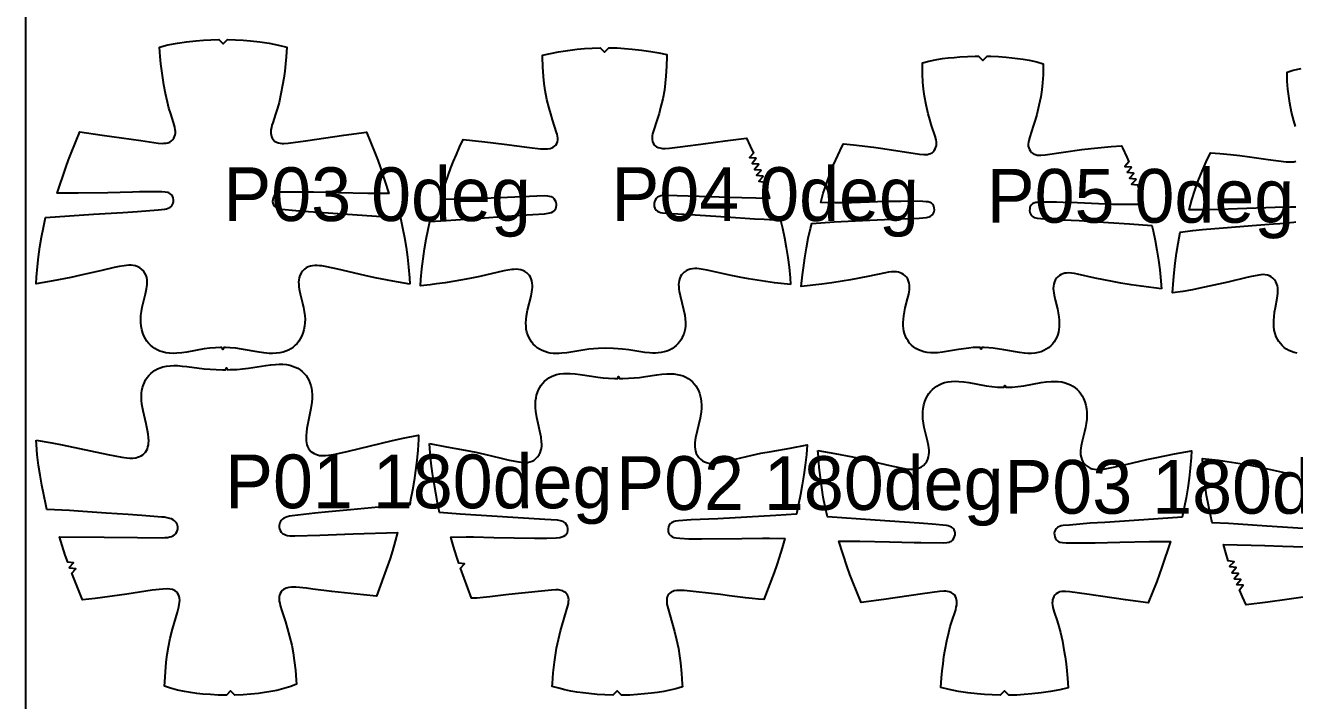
# Model space of a CAD drawing. Header units: millimetres. Extents: x 0 to 2016, y 0 to 4064.
# Drawn here: x 0 to 591, y 1434 to 1748 of the extents above; entities that cross this region are included whole.
import ezdxf

# ---------------------------------------------------------------- set-up
doc = ezdxf.new("R2010")
doc.units = ezdxf.units.MM
for name, color, linetype in [('ANNOTATION', 3, 'Continuous'), ('LEATHER', 1, 'Continuous'), ('PIECES', 5, 'Continuous')]:
    doc.layers.add(name, color=color, linetype=linetype)

msp = doc.modelspace()

# ---------------------------------------------------------------- linework, layer by layer
at = {"layer": 'LEATHER'}
msp.add_lwpolyline([(0, 0), (2000, 0), (2000, 4000), (0, 4000)], close=True, dxfattribs=at)
at = {"layer": 'PIECES'}
for points in [[(178.9, 1627.61), (170.98, 1629.02), (162.79, 1630.61), (158.06, 1631.62), (145.44, 1634.59), (140.28, 1635.7), (137.95, 1636.1), (136.88, 1636.24), (135.81, 1636.32), (134.75, 1636.33), (133.68, 1636.23), (132.64, 1636.01), (131.65, 1635.66), (130.71, 1635.17), (129.85, 1634.55), (128.99, 1633.7), (128.3, 1632.72), (127.77, 1631.63), (127.45, 1630.62), (127.26, 1629.58), (127.19, 1628.52), (127.21, 1627.44), (127.31, 1626.37), (127.47, 1625.3), (127.93, 1623.1), (129.05, 1618.75), (129.49, 1616.82), (129.83, 1614.88), (130.06, 1612.92), (130.15, 1611.3), (130.12, 1609.68), (129.97, 1608.06), (129.65, 1606.41), (129.18, 1604.8), (128.54, 1603.24), (127.95, 1602.13), (127.27, 1601.08), (126.5, 1600.1), (125.64, 1599.2), (124.69, 1598.37), (123.61, 1597.61), (122.46, 1596.97), (121.25, 1596.44), (120, 1596.02), (118.38, 1595.65), (116.73, 1595.45), (115.06, 1595.38), (113.39, 1595.43), (111.06, 1595.65), (108.74, 1595.99), (100.66, 1597.44), (98.02, 1597.81), (95.36, 1598.05), (93.09, 1598.11), (92.31, 1598.09), (91.91, 1597.29), (91.51, 1598.09), (90.74, 1598.11), (88.46, 1598.06), (85.8, 1597.83), (83.16, 1597.47), (75.08, 1596.04), (72.76, 1595.7), (70.42, 1595.48), (68.75, 1595.44), (67.09, 1595.51), (65.44, 1595.72), (63.82, 1596.09), (62.56, 1596.51), (61.36, 1597.05), (60.21, 1597.69), (59.13, 1598.46), (58.19, 1599.28), (57.33, 1600.19), (56.56, 1601.17), (55.88, 1602.23), (55.29, 1603.34), (54.66, 1604.89), (54.19, 1606.51), (53.88, 1608.16), (53.73, 1609.77), (53.71, 1611.39), (53.8, 1613.02), (54.03, 1614.98), (54.38, 1616.92), (54.82, 1618.85), (55.96, 1623.19), (56.42, 1625.39), (56.58, 1626.46), (56.69, 1627.53), (56.71, 1628.6), (56.64, 1629.66), (56.45, 1630.71), (56.14, 1631.72), (55.61, 1632.81), (54.92, 1633.8), (54.07, 1634.65), (53.21, 1635.27), (52.27, 1635.76), (51.28, 1636.11), (50.24, 1636.34), (49.17, 1636.44), (48.1, 1636.43), (47.04, 1636.35), (45.97, 1636.22), (43.64, 1635.82), (41.32, 1635.35), (35.63, 1634.07), (25.85, 1631.79), (21.11, 1630.79), (12.92, 1629.22), (5, 1627.83), (5.17, 1630.85), (5.6, 1635.8), (6.13, 1640.42), (6.78, 1645.02), (7.54, 1649.55), (8.42, 1654.07), (9.44, 1658.65), (31.67, 1660.22), (45.32, 1661.04), (52.26, 1661.49), (61.78, 1662.27), (64.84, 1662.57), (65.67, 1662.72), (66.47, 1662.95), (67.23, 1663.3), (67.75, 1663.67), (68.2, 1664.12), (68.55, 1664.66), (68.81, 1665.37), (68.91, 1666.13), (68.88, 1666.9), (68.71, 1667.74), (68.4, 1668.54), (67.94, 1669.24), (67.31, 1669.81), (66.81, 1670.09), (66.27, 1670.27), (65.13, 1670.47), (63.45, 1670.57), (53.04, 1670.54), (49.88, 1670.51), (38.36, 1670.2), (24.64, 1669.94), (19.65, 1669.93), (14.81, 1669.99), (18.8, 1681.93), (20.03, 1685.48), (21.24, 1688.61), (25.28, 1698.51), (35.78, 1697.04), (53.76, 1694.42), (61.73, 1693.31), (63.76, 1693.17), (64.61, 1693.18), (65.46, 1693.26), (66.29, 1693.43), (67.22, 1693.78), (68.06, 1694.32), (68.65, 1694.9), (69.13, 1695.59), (69.48, 1696.35), (69.69, 1697.12), (69.8, 1697.91), (69.82, 1698.71), (69.76, 1699.52), (69.58, 1700.63), (69.31, 1701.73), (68.98, 1702.81), (67.65, 1706.83), (66.81, 1709.55), (66.07, 1712.3), (65.15, 1716.3), (64.4, 1720.35), (63.9, 1723.61), (63.46, 1726.88), (63.08, 1730.19), (62.77, 1733.52), (62.46, 1738), (66.34, 1738.94), (70.73, 1739.79), (75.04, 1740.43), (79.38, 1740.9), (82.86, 1741.18), (86.34, 1741.38), (90.09, 1741.49), (92.09, 1739.49), (94.09, 1741.49), (97.84, 1741.37), (101.32, 1741.16), (104.8, 1740.87), (109.14, 1740.39), (113.45, 1739.74), (117.84, 1738.87), (121.72, 1737.92), (121.4, 1733.44), (121.07, 1730.12), (120.69, 1726.81), (120.25, 1723.54), (119.73, 1720.28), (118.97, 1716.24), (118.05, 1712.23), (117.29, 1709.49), (116.45, 1706.77), (115.11, 1702.75), (114.78, 1701.67), (114.5, 1700.58), (114.32, 1699.46), (114.26, 1698.66), (114.27, 1697.85), (114.38, 1697.06), (114.59, 1696.29), (114.94, 1695.53), (115.41, 1694.84), (116.01, 1694.25), (116.84, 1693.72), (117.77, 1693.37), (118.6, 1693.19), (119.45, 1693.11), (120.31, 1693.1), (122.33, 1693.23), (130.31, 1694.32), (148.29, 1696.9), (158.8, 1698.34), (162.81, 1688.43), (164.01, 1685.29), (165.24, 1681.75), (169.19, 1669.79), (164.35, 1669.75), (159.36, 1669.77), (145.64, 1670.06), (134.13, 1670.4), (130.97, 1670.44), (120.55, 1670.49), (118.88, 1670.4), (117.74, 1670.21), (117.19, 1670.02), (116.69, 1669.75), (116.07, 1669.18), (115.6, 1668.48), (115.29, 1667.68), (115.12, 1666.84), (115.09, 1666.07), (115.18, 1665.31), (115.44, 1664.6), (115.79, 1664.06), (116.24, 1663.61), (116.76, 1663.24), (117.51, 1662.89), (118.32, 1662.66), (119.15, 1662.51), (125.83, 1661.87), (131.72, 1661.39), (138.67, 1660.92), (152.31, 1660.07), (174.54, 1658.44), (175.54, 1653.86), (176.41, 1649.34), (177.16, 1644.8), (177.8, 1640.2), (178.31, 1635.58), (178.73, 1630.63), (178.9, 1627.61)], [(356.14, 1627.47), (351.7, 1627.94), (348.61, 1628.33), (344.65, 1628.89), (336.5, 1630.19), (332.32, 1630.95), (328.54, 1631.7), (317.35, 1634.18), (315.5, 1634.53), (313.64, 1634.78), (312.58, 1634.86), (311.52, 1634.87), (310.47, 1634.8), (309.43, 1634.61), (308.43, 1634.3), (307.48, 1633.84), (306.62, 1633.25), (305.96, 1632.64), (305.4, 1631.95), (304.93, 1631.19), (304.56, 1630.37), (304.27, 1629.41), (304.11, 1628.42), (304.04, 1627.41), (304.07, 1626.39), (304.17, 1625.37), (304.32, 1624.36), (304.73, 1622.37), (306.38, 1615.8), (306.89, 1613.14), (307.1, 1611.5), (307.21, 1609.85), (307.18, 1608.2), (307.03, 1606.92), (306.77, 1605.65), (306.41, 1604.41), (305.92, 1603.21), (305.34, 1602.08), (304.65, 1601.02), (303.86, 1600.04), (302.98, 1599.13), (302, 1598.32), (300.91, 1597.58), (299.75, 1596.96), (298.54, 1596.46), (297.28, 1596.07), (295.95, 1595.79), (294.6, 1595.63), (293.25, 1595.56), (291.89, 1595.57), (290.53, 1595.65), (288.26, 1595.88), (280.86, 1597.01), (277.95, 1597.37), (273.66, 1597.7), (270.13, 1597.86), (266.61, 1597.67), (262.32, 1597.31), (259.41, 1596.93), (252.01, 1595.74), (249.75, 1595.49), (248.39, 1595.4), (247.03, 1595.38), (245.67, 1595.44), (244.33, 1595.59), (243, 1595.86), (241.73, 1596.24), (240.52, 1596.73), (239.35, 1597.34), (238.25, 1598.07), (237.27, 1598.88), (236.38, 1599.77), (235.59, 1600.76), (234.89, 1601.81), (234.3, 1602.93), (233.8, 1604.13), (233.43, 1605.37), (233.16, 1606.63), (233.01, 1607.92), (232.96, 1609.57), (233.05, 1611.21), (233.25, 1612.85), (233.74, 1615.52), (235.35, 1622.1), (235.73, 1624.1), (235.88, 1625.11), (235.97, 1626.13), (235.99, 1627.15), (235.92, 1628.15), (235.74, 1629.14), (235.45, 1630.11), (235.07, 1630.92), (234.6, 1631.67), (234.03, 1632.36), (233.37, 1632.96), (232.5, 1633.55), (231.55, 1634), (230.55, 1634.31), (229.51, 1634.49), (228.46, 1634.55), (227.4, 1634.53), (226.34, 1634.44), (224.48, 1634.18), (222.63, 1633.82), (211.46, 1631.25), (207.68, 1630.47), (203.51, 1629.68), (195.37, 1628.31), (191.42, 1627.72), (188.33, 1627.31), (183.9, 1626.81), (184.09, 1629.85), (184.54, 1634.81), (185.08, 1639.42), (185.75, 1644.02), (186.53, 1648.55), (187.42, 1653.06), (188.26, 1656.77), (195.91, 1657.24), (200.39, 1657.55), (213.6, 1658.58), (230.53, 1659.7), (236.16, 1660.03), (241.59, 1660.43), (243.29, 1660.61), (244.1, 1660.77), (244.87, 1661.02), (245.59, 1661.4), (246.1, 1661.82), (246.52, 1662.32), (246.84, 1662.89), (247.06, 1663.55), (247.15, 1664.23), (247.13, 1664.93), (246.98, 1665.8), (246.66, 1666.62), (246.16, 1667.35), (245.49, 1667.92), (244.77, 1668.28), (243.99, 1668.5), (243.17, 1668.61), (241.53, 1668.67), (220.92, 1667.87), (212.6, 1667.47), (193.44, 1666.97), (194.42, 1670.78), (195.57, 1674.67), (196.77, 1678.24), (198.08, 1681.76), (199.32, 1684.86), (200.61, 1687.94), (202.13, 1691.37), (203.84, 1695.02), (213.85, 1693.93), (222.78, 1692.8), (234.71, 1691.2), (239.75, 1690.65), (241.78, 1690.56), (243.05, 1690.61), (244.31, 1690.83), (245.04, 1691.06), (245.72, 1691.39), (246.34, 1691.82), (246.87, 1692.36), (247.34, 1693.09), (247.65, 1693.89), (247.81, 1694.75), (247.83, 1695.64), (247.73, 1696.53), (247.53, 1697.41), (247.28, 1698.28), (245.34, 1704.13), (244.49, 1706.84), (243.72, 1709.57), (242.72, 1713.63), (241.93, 1717.72), (241.47, 1720.98), (241.12, 1724.26), (240.79, 1728.79), (240.63, 1733.32), (240.64, 1734.23), (244.4, 1735.04), (248.16, 1735.74), (252.47, 1736.41), (256.8, 1736.94), (260.27, 1737.26), (263.76, 1737.49), (267.54, 1737.64), (269.55, 1735.65), (271.54, 1737.66), (275.43, 1737.54), (278.91, 1737.33), (282.39, 1737.04), (286.72, 1736.54), (291.04, 1735.91), (294.8, 1735.24), (298.57, 1734.45), (298.58, 1733.54), (298.46, 1729.01), (298.16, 1724.48), (297.84, 1721.2), (297.4, 1717.94), (296.64, 1713.83), (295.68, 1709.77), (294.93, 1707.04), (294.1, 1704.32), (292.21, 1698.46), (291.96, 1697.58), (291.77, 1696.7), (291.68, 1695.81), (291.7, 1694.92), (291.87, 1694.06), (292.19, 1693.26), (292.66, 1692.54), (293.2, 1692), (293.82, 1691.58), (294.5, 1691.25), (295.23, 1691.02), (296.49, 1690.82), (297.77, 1690.78), (299.79, 1690.89), (304.83, 1691.47), (316.75, 1693.16), (325.67, 1694.36), (335.66, 1695.52), (337.4, 1691.89), (338.87, 1688.65), (337.07, 1686.51), (339.86, 1686.35), (340.06, 1685.89), (338.22, 1683.79), (341.01, 1683.58), (341.2, 1683.12), (339.32, 1681.05), (342.11, 1680.79), (342.28, 1680.32), (340.37, 1678.29), (343.15, 1677.98), (343.31, 1677.51), (341.35, 1675.51), (344.12, 1675.14), (345.28, 1671.36), (346.28, 1667.56), (327.12, 1667.91), (318.8, 1668.24), (298.18, 1668.89), (296.54, 1668.82), (295.73, 1668.7), (294.94, 1668.48), (294.22, 1668.11), (293.56, 1667.53), (293.07, 1666.8), (292.76, 1665.98), (292.61, 1665.1), (292.6, 1664.41), (292.69, 1663.72), (292.91, 1663.06), (293.24, 1662.5), (293.66, 1662), (294.17, 1661.59), (294.9, 1661.22), (295.68, 1660.97), (296.49, 1660.82), (298.18, 1660.64), (303.62, 1660.29), (309.25, 1660), (326.19, 1659.01), (339.4, 1658.09), (343.89, 1657.81), (351.54, 1657.4), (352.41, 1653.7), (353.34, 1649.2), (354.15, 1644.67), (354.85, 1640.08), (355.44, 1635.47), (355.92, 1630.52), (356.14, 1627.47)], [(528.86, 1625.49), (519.32, 1626.72), (514.61, 1627.39), (509.91, 1628.15), (505.93, 1628.87), (501.96, 1629.66), (497.99, 1630.49), (489.67, 1632.34), (488.28, 1632.6), (486.89, 1632.79), (485.49, 1632.85), (484.61, 1632.8), (483.73, 1632.68), (482.89, 1632.47), (482.08, 1632.15), (481.31, 1631.72), (480.55, 1631.11), (479.9, 1630.39), (479.36, 1629.57), (478.95, 1628.67), (478.66, 1627.69), (478.5, 1626.67), (478.45, 1625.64), (478.5, 1624.6), (478.63, 1623.56), (478.81, 1622.53), (479.31, 1620.3), (480.33, 1616.22), (480.71, 1614.34), (480.99, 1612.45), (481.14, 1610.9), (481.2, 1609.36), (481.15, 1607.81), (481.02, 1606.57), (480.8, 1605.35), (480.49, 1604.15), (480.07, 1602.98), (479.52, 1601.85), (478.86, 1600.78), (478.1, 1599.79), (477.24, 1598.88), (476.28, 1598.07), (475.17, 1597.32), (473.99, 1596.69), (472.76, 1596.2), (471.47, 1595.82), (469.88, 1595.53), (468.26, 1595.39), (466.64, 1595.38), (465.02, 1595.49), (462.77, 1595.78), (455.36, 1597.09), (450.45, 1597.84), (448.48, 1598.08), (446.28, 1598.2), (445.22, 1598.19), (444.82, 1597.39), (444.42, 1598.19), (443.36, 1598.21), (441.16, 1598.12), (439.19, 1597.91), (434.26, 1597.22), (426.84, 1596), (424.59, 1595.74), (422.97, 1595.66), (421.34, 1595.68), (419.73, 1595.84), (418.14, 1596.16), (416.86, 1596.55), (415.63, 1597.06), (414.46, 1597.7), (413.36, 1598.47), (412.41, 1599.29), (411.56, 1600.21), (410.81, 1601.21), (410.17, 1602.29), (409.64, 1603.43), (409.23, 1604.6), (408.93, 1605.8), (408.73, 1607.03), (408.62, 1608.27), (408.59, 1609.82), (408.67, 1611.36), (408.83, 1612.9), (409.14, 1614.8), (409.55, 1616.67), (410.61, 1620.74), (411.15, 1622.96), (411.34, 1623.99), (411.48, 1625.03), (411.54, 1626.07), (411.51, 1627.1), (411.36, 1628.11), (411.08, 1629.1), (410.68, 1630), (410.15, 1630.83), (409.51, 1631.56), (408.76, 1632.18), (408, 1632.62), (407.19, 1632.95), (406.35, 1633.17), (405.48, 1633.31), (404.59, 1633.36), (403.19, 1633.32), (401.8, 1633.15), (400.41, 1632.91), (392.07, 1631.16), (388.08, 1630.38), (384.1, 1629.65), (380.11, 1628.97), (375.41, 1628.27), (370.69, 1627.66), (361.14, 1626.56), (361.73, 1631.99), (362.15, 1635.31), (362.79, 1639.91), (363.55, 1644.49), (364.41, 1649.01), (365.4, 1653.51), (366, 1655.92), (376.51, 1656.59), (386.22, 1657.11), (399.87, 1657.77), (411.26, 1658.22), (416.03, 1658.37), (417.77, 1658.48), (419.49, 1658.7), (420.71, 1658.98), (421.28, 1659.22), (421.81, 1659.55), (422.29, 1660.03), (422.66, 1660.6), (422.92, 1661.23), (423.09, 1662.21), (423.02, 1663.21), (422.89, 1663.76), (422.68, 1664.29), (422.37, 1664.76), (421.79, 1665.28), (421.1, 1665.63), (420.22, 1665.89), (419.32, 1666.02), (417.72, 1666.12), (410.66, 1666.19), (407.51, 1666.17), (400.72, 1666.03), (388.7, 1665.65), (384.49, 1665.55), (380.29, 1665.51), (376.93, 1665.52), (370.2, 1665.68), (371.39, 1669.91), (372.82, 1674.38), (374.4, 1678.79), (376.17, 1683.22), (378.09, 1687.57), (380.17, 1691.86), (380.73, 1692.9), (385.48, 1692.44), (394.78, 1691.4), (399.17, 1690.83), (416.15, 1688.2), (418.13, 1688.01), (418.98, 1687.99), (419.83, 1688.05), (420.66, 1688.22), (421.35, 1688.47), (421.99, 1688.82), (422.56, 1689.27), (423.05, 1689.81), (423.52, 1690.54), (423.83, 1691.35), (424.02, 1692.2), (424.07, 1693.07), (424.01, 1693.94), (423.87, 1694.8), (423.42, 1696.52), (421.81, 1701.51), (420.98, 1704.23), (420.24, 1706.97), (419.28, 1711.03), (418.52, 1715.14), (418.08, 1718.4), (417.77, 1721.68), (417.57, 1725.42), (417.53, 1729.16), (417.58, 1730.58), (420.58, 1731.39), (424.2, 1732.16), (426.86, 1732.59), (429.54, 1732.92), (432.23, 1733.18), (434.93, 1733.39), (438.49, 1733.6), (442.05, 1733.74), (443.68, 1733.76), (445.66, 1731.74), (447.68, 1733.73), (449.31, 1733.69), (452.87, 1733.51), (456.43, 1733.25), (459.12, 1733.01), (461.8, 1732.72), (464.48, 1732.35), (467.14, 1731.89), (470.74, 1731.07), (473.73, 1730.22), (473.77, 1728.8), (473.68, 1725.06), (473.44, 1721.33), (473.08, 1718.05), (472.6, 1714.79), (471.78, 1710.7), (470.78, 1706.65), (470, 1703.92), (469.14, 1701.21), (467.47, 1696.24), (467, 1694.53), (466.84, 1693.67), (466.77, 1692.8), (466.81, 1691.93), (466.99, 1691.07), (467.29, 1690.27), (467.75, 1689.53), (468.23, 1688.98), (468.8, 1688.53), (469.43, 1688.17), (470.12, 1687.91), (470.95, 1687.73), (471.79, 1687.66), (472.65, 1687.66), (474.63, 1687.83), (491.64, 1690.24), (496.04, 1690.76), (505.35, 1691.68), (510.11, 1692.08), (510.65, 1691.03), (512.67, 1686.72), (513.59, 1684.57), (511.78, 1682.44), (514.57, 1682.27), (514.75, 1681.81), (512.87, 1679.74), (515.65, 1679.47), (515.83, 1679.01), (513.91, 1676.98), (516.68, 1676.66), (516.85, 1676.19), (514.89, 1674.19), (517.66, 1673.82), (519.15, 1668.97), (520.29, 1664.73), (513.56, 1664.65), (510.2, 1664.68), (506, 1664.78), (489.77, 1665.47), (482.99, 1665.69), (479.85, 1665.75), (472.78, 1665.77), (471.18, 1665.69), (470.28, 1665.57), (469.4, 1665.33), (468.7, 1664.98), (468.11, 1664.47), (467.79, 1664), (467.58, 1663.48), (467.44, 1662.92), (467.36, 1661.93), (467.52, 1660.95), (467.77, 1660.31), (468.13, 1659.74), (468.61, 1659.26), (469.13, 1658.92), (469.7, 1658.67), (470.92, 1658.37), (472.64, 1658.13), (474.37, 1658), (479.14, 1657.79), (490.52, 1657.19), (504.16, 1656.36), (513.87, 1655.72), (524.37, 1654.92), (524.94, 1652.49), (525.87, 1647.99), (526.68, 1643.46), (527.37, 1638.87), (527.96, 1634.26), (528.34, 1630.93), (528.86, 1625.49)], [(5, 1555.1), (12.25, 1553.8), (17.15, 1552.85), (38.43, 1548.39), (44.88, 1547.11), (47.17, 1546.78), (48.58, 1546.68), (49.98, 1546.7), (51.38, 1546.88), (52.25, 1547.1), (53.09, 1547.4), (53.89, 1547.78), (54.63, 1548.26), (55.3, 1548.83), (55.9, 1549.49), (56.4, 1550.24), (56.79, 1551.06), (57.07, 1551.91), (57.26, 1552.8), (57.38, 1553.71), (57.42, 1554.63), (57.35, 1556.26), (57.14, 1557.87), (56.85, 1559.48), (56.15, 1562.66), (54.76, 1568.76), (54.25, 1571.72), (54.06, 1573.45), (53.99, 1575.19), (54.07, 1576.92), (54.24, 1578.22), (54.52, 1579.49), (54.9, 1580.74), (55.4, 1581.95), (55.98, 1583.08), (56.67, 1584.14), (57.45, 1585.14), (58.33, 1586.05), (59.3, 1586.87), (60.39, 1587.61), (61.55, 1588.23), (62.77, 1588.74), (64.02, 1589.14), (65.68, 1589.49), (67.36, 1589.68), (69.05, 1589.75), (70.75, 1589.71), (72.97, 1589.55), (75.18, 1589.31), (83.27, 1588.31), (86.06, 1588.04), (88.86, 1587.86), (91.84, 1587.8), (93.2, 1587.83), (93.59, 1588.64), (94, 1587.84), (95.36, 1587.85), (98.34, 1587.98), (101.13, 1588.24), (103.92, 1588.58), (111.98, 1589.79), (114.18, 1590.09), (116.4, 1590.3), (118.09, 1590.38), (119.79, 1590.36), (121.47, 1590.21), (123.13, 1589.9), (124.4, 1589.54), (125.63, 1589.06), (126.8, 1588.47), (127.91, 1587.75), (128.9, 1586.96), (129.81, 1586.07), (130.62, 1585.1), (131.33, 1584.05), (131.94, 1582.94), (132.47, 1581.74), (132.88, 1580.5), (133.19, 1579.24), (133.4, 1577.94), (133.52, 1576.21), (133.49, 1574.48), (133.35, 1572.74), (132.92, 1569.77), (131.69, 1563.64), (131.07, 1560.43), (130.82, 1558.82), (130.65, 1557.21), (130.63, 1555.58), (130.69, 1554.66), (130.83, 1553.75), (131.05, 1552.87), (131.35, 1552.02), (131.76, 1551.22), (132.28, 1550.47), (132.89, 1549.83), (133.58, 1549.28), (134.34, 1548.82), (135.14, 1548.46), (135.99, 1548.18), (136.87, 1547.98), (138.26, 1547.84), (139.67, 1547.86), (141.07, 1548), (143.36, 1548.38), (149.77, 1549.83), (170.93, 1554.84), (175.8, 1555.91), (183.02, 1557.4), (182.95, 1555.34), (182.64, 1550.45), (182.17, 1545.57), (181.59, 1540.94), (180.9, 1536.34), (180.15, 1531.8), (179.32, 1527.27), (178.87, 1525.01), (168.33, 1524.22), (164.34, 1523.86), (151.32, 1522.58), (141.1, 1521.71), (134.67, 1521.07), (124.22, 1519.9), (122.98, 1519.68), (121.77, 1519.35), (121, 1519.06), (120.27, 1518.69), (119.6, 1518.21), (119.12, 1517.73), (118.72, 1517.19), (118.42, 1516.59), (118.23, 1515.94), (118.15, 1515.27), (118.17, 1514.59), (118.32, 1513.75), (118.62, 1512.96), (119.1, 1512.24), (119.73, 1511.64), (120.4, 1511.22), (121.14, 1510.92), (121.91, 1510.72), (123.09, 1510.54), (124.29, 1510.46), (125.49, 1510.46), (136.98, 1510.77), (152.55, 1511.39), (173.23, 1512.14), (172.13, 1508.01), (170.81, 1503.47), (169.71, 1499.97), (168.54, 1496.5), (163.41, 1482.49), (157.39, 1483.02), (142.62, 1484.66), (133.86, 1485.78), (130.84, 1486.11), (125.81, 1486.57), (123.81, 1486.6), (122.58, 1486.48), (121.39, 1486.19), (120.71, 1485.9), (120.07, 1485.53), (119.51, 1485.06), (119.03, 1484.5), (118.6, 1483.75), (118.32, 1482.94), (118.16, 1482.09), (118.12, 1481.21), (118.19, 1480.16), (118.37, 1479.12), (118.61, 1478.09), (119.36, 1475.58), (121.07, 1470.43), (121.88, 1467.73), (122.99, 1463.69), (123.94, 1459.6), (124.6, 1456.05), (125.14, 1452.48), (125.69, 1447.95), (126.08, 1443.41), (126.19, 1441.42), (123.51, 1440.42), (120.29, 1439.41), (117.01, 1438.58), (114.19, 1438.02), (111.36, 1437.57), (108.51, 1437.21), (104.95, 1436.85), (101.39, 1436.58), (97.56, 1436.39), (95.53, 1438.37), (93.56, 1436.34), (89.72, 1436.42), (86.15, 1436.61), (82.59, 1436.88), (79.73, 1437.17), (76.89, 1437.54), (74.06, 1438.02), (70.76, 1438.77), (67.51, 1439.7), (64.81, 1440.63), (64.86, 1442.62), (65.14, 1447.17), (65.57, 1451.71), (66.02, 1455.29), (66.58, 1458.86), (67.43, 1462.97), (68.43, 1467.04), (69.18, 1469.76), (70.75, 1474.96), (71.44, 1477.48), (71.65, 1478.52), (71.8, 1479.56), (71.84, 1480.62), (71.78, 1481.49), (71.6, 1482.34), (71.3, 1483.14), (70.85, 1483.88), (70.36, 1484.42), (69.78, 1484.88), (69.14, 1485.24), (68.45, 1485.51), (67.24, 1485.77), (66.01, 1485.85), (64.02, 1485.77), (59, 1485.19), (55.99, 1484.77), (47.26, 1483.43), (32.54, 1481.41), (26.53, 1480.72), (21.61, 1493.15), (23.5, 1495.22), (20.72, 1495.49), (20.54, 1495.96), (22.47, 1497.99), (19.69, 1498.31), (18.59, 1501.51), (17.15, 1506.01), (15.95, 1510.11), (36.64, 1509.9), (52.22, 1509.67), (63.72, 1509.66), (64.92, 1509.7), (66.12, 1509.8), (67.3, 1510.01), (68.06, 1510.24), (68.79, 1510.56), (69.45, 1510.99), (70.06, 1511.6), (70.52, 1512.34), (70.8, 1513.14), (70.93, 1513.98), (70.93, 1514.66), (70.83, 1515.33), (70.63, 1515.97), (70.31, 1516.57), (69.9, 1517.1), (69.41, 1517.56), (68.73, 1518.02), (67.99, 1518.38), (67.21, 1518.65), (65.99, 1518.94), (64.75, 1519.14), (63.49, 1519.27), (54.27, 1520.03), (47.82, 1520.51), (37.59, 1521.11), (24.54, 1522.05), (20.54, 1522.31), (9.98, 1522.83), (9.47, 1525.08), (8.53, 1529.58), (7.66, 1534.1), (6.85, 1538.69), (6.15, 1543.29), (5.56, 1548.16), (5.12, 1553.05), (5, 1555.1)], [(188.02, 1553.56), (195.94, 1551.97), (204.76, 1550.37), (209.63, 1549.44), (213.63, 1548.55), (221.43, 1546.66), (225.25, 1545.78), (229.69, 1544.91), (231.72, 1544.63), (232.74, 1544.59), (233.76, 1544.67), (234.81, 1544.89), (235.82, 1545.27), (236.76, 1545.79), (237.62, 1546.44), (238.42, 1547.25), (239.09, 1548.17), (239.62, 1549.19), (239.96, 1550.16), (240.19, 1551.17), (240.31, 1552.2), (240.34, 1553.24), (240.29, 1554.28), (240.01, 1556.38), (238.01, 1565.63), (237.58, 1568.47), (237.44, 1570.1), (237.41, 1571.73), (237.5, 1573.36), (237.69, 1574.68), (237.97, 1575.97), (238.36, 1577.23), (238.85, 1578.45), (239.42, 1579.56), (240.09, 1580.6), (240.84, 1581.57), (241.69, 1582.47), (242.63, 1583.28), (243.69, 1584.02), (244.82, 1584.64), (246.01, 1585.15), (247.24, 1585.54), (248.81, 1585.89), (250.4, 1586.08), (252, 1586.14), (253.61, 1586.1), (255.96, 1585.91), (258.29, 1585.6), (263.49, 1584.75), (266.37, 1584.33), (268.88, 1584.07), (271.39, 1583.89), (274.15, 1583.8), (275.68, 1583.8), (276.09, 1584.6), (276.48, 1583.8), (278.02, 1583.78), (280.78, 1583.86), (283.29, 1584.01), (285.8, 1584.25), (288.68, 1584.65), (293.89, 1585.46), (296.22, 1585.75), (298.57, 1585.93), (300.18, 1585.95), (301.79, 1585.88), (303.38, 1585.67), (304.94, 1585.32), (306.17, 1584.91), (307.35, 1584.39), (308.48, 1583.76), (309.53, 1583.01), (310.46, 1582.2), (311.3, 1581.29), (312.05, 1580.31), (312.71, 1579.27), (313.27, 1578.16), (313.76, 1576.93), (314.14, 1575.67), (314.41, 1574.37), (314.58, 1573.06), (314.66, 1571.43), (314.62, 1569.79), (314.47, 1568.16), (314.01, 1565.33), (311.94, 1556.1), (311.64, 1554), (311.59, 1552.96), (311.61, 1551.92), (311.72, 1550.89), (311.94, 1549.88), (312.28, 1548.9), (312.79, 1547.88), (313.46, 1546.96), (314.25, 1546.14), (315.11, 1545.48), (316.04, 1544.95), (317.05, 1544.57), (318.1, 1544.33), (319.12, 1544.25), (320.14, 1544.29), (322.17, 1544.55), (326.61, 1545.38), (330.44, 1546.23), (338.26, 1548.06), (342.27, 1548.92), (347.14, 1549.81), (355.97, 1551.34), (363.91, 1552.87), (363.54, 1548.33), (363, 1543.46), (362.34, 1538.85), (361.57, 1534.25), (360.74, 1529.73), (359.84, 1525.22), (358.85, 1520.66), (349.35, 1520.01), (322.23, 1518.47), (309.86, 1517.92), (304.05, 1517.55), (302.65, 1517.34), (302, 1517.17), (301.37, 1516.93), (300.79, 1516.61), (300.27, 1516.2), (299.71, 1515.51), (299.33, 1514.71), (299.12, 1513.75), (299.14, 1512.77), (299.31, 1511.97), (299.68, 1511.23), (300.23, 1510.62), (300.93, 1510.17), (301.89, 1509.8), (302.9, 1509.58), (304.54, 1509.38), (308.87, 1509.18), (311.55, 1509.11), (314.63, 1509.09), (333.5, 1509.26), (343.08, 1509.47), (346.41, 1509.47), (353.48, 1509.32), (352.25, 1504.97), (350.86, 1500.45), (349.71, 1496.97), (348.48, 1493.51), (343.65, 1480.91), (341.22, 1481.05), (338.34, 1481.29), (335.23, 1481.66), (327.8, 1482.65), (323.46, 1483.19), (306.56, 1485.05), (304.54, 1485.15), (303.26, 1485.1), (302, 1484.89), (301.28, 1484.66), (300.61, 1484.33), (300, 1483.91), (299.47, 1483.38), (299.05, 1482.76), (298.76, 1482.09), (298.58, 1481.37), (298.49, 1480.63), (298.49, 1479.87), (298.62, 1478.78), (298.85, 1477.71), (302.13, 1466.03), (303.13, 1462.05), (303.94, 1458.02), (304.45, 1454.74), (304.85, 1451.43), (305.35, 1446.5), (305.72, 1441.55), (305.79, 1440.23), (302.78, 1439.34), (299.98, 1438.64), (297.16, 1438.06), (294.29, 1437.62), (291.4, 1437.27), (284.94, 1436.67), (281.37, 1436.44), (277.5, 1436.34), (275.51, 1438.35), (273.5, 1436.36), (269.64, 1436.48), (266.07, 1436.74), (259.61, 1437.4), (256.73, 1437.77), (253.86, 1438.23), (251.04, 1438.83), (248.25, 1439.56), (245.25, 1440.47), (245.32, 1441.79), (245.73, 1446.73), (246.27, 1451.66), (246.7, 1454.96), (247.23, 1458.25), (248.08, 1462.27), (249.11, 1466.24), (252.48, 1477.89), (252.72, 1478.96), (252.86, 1480.05), (252.87, 1480.81), (252.79, 1481.55), (252.61, 1482.27), (252.32, 1482.95), (251.91, 1483.57), (251.39, 1484.1), (250.78, 1484.53), (250.1, 1484.86), (249.39, 1485.1), (248.13, 1485.32), (246.85, 1485.38), (244.83, 1485.3), (227.91, 1483.57), (223.57, 1483.06), (216.13, 1482.13), (213.03, 1481.79), (210.14, 1481.56), (207.71, 1481.45), (204.2, 1490.77), (202.49, 1495.48), (204.45, 1497.47), (201.68, 1497.84), (200.65, 1501.04), (199.3, 1505.57), (198.1, 1509.94), (205.17, 1510.03), (208.51, 1510), (218.08, 1509.71), (236.95, 1509.4), (240.03, 1509.39), (242.71, 1509.44), (247.04, 1509.61), (248.69, 1509.79), (249.7, 1510), (250.66, 1510.37), (251.36, 1510.82), (251.92, 1511.42), (252.29, 1512.15), (252.47, 1512.96), (252.49, 1513.94), (252.29, 1514.89), (251.92, 1515.7), (251.36, 1516.39), (250.85, 1516.81), (250.27, 1517.13), (249.65, 1517.37), (249, 1517.55), (247.6, 1517.77), (241.79, 1518.19), (229.43, 1518.84), (202.31, 1520.59), (192.82, 1521.31), (191.87, 1525.88), (191, 1530.4), (190.21, 1534.93), (189.48, 1539.53), (188.85, 1544.14), (188.35, 1549.02), (188.02, 1553.56)], [(368.91, 1550.22), (376.82, 1548.82), (385.01, 1547.22), (389.75, 1546.21), (402.36, 1543.25), (407.53, 1542.13), (409.86, 1541.73), (410.92, 1541.6), (411.99, 1541.51), (413.06, 1541.5), (414.12, 1541.6), (415.16, 1541.82), (416.16, 1542.17), (417.1, 1542.66), (417.96, 1543.28), (418.81, 1544.13), (419.51, 1545.11), (420.04, 1546.2), (420.36, 1547.21), (420.54, 1548.26), (420.62, 1549.32), (420.6, 1550.39), (420.5, 1551.46), (420.34, 1552.53), (419.88, 1554.73), (418.76, 1559.08), (418.32, 1561.01), (417.97, 1562.95), (417.75, 1564.91), (417.66, 1566.54), (417.69, 1568.16), (417.84, 1569.77), (418.15, 1571.42), (418.62, 1573.03), (419.27, 1574.59), (419.85, 1575.7), (420.54, 1576.75), (421.31, 1577.73), (422.17, 1578.64), (423.12, 1579.46), (424.2, 1580.22), (425.35, 1580.86), (426.55, 1581.4), (427.81, 1581.81), (429.43, 1582.18), (431.08, 1582.39), (432.75, 1582.45), (434.41, 1582.4), (436.75, 1582.18), (439.07, 1581.84), (447.15, 1580.39), (449.79, 1580.02), (452.44, 1579.78), (454.72, 1579.72), (455.5, 1579.74), (455.9, 1580.54), (456.3, 1579.74), (457.07, 1579.72), (459.35, 1579.77), (462, 1580), (464.65, 1580.37), (472.73, 1581.8), (475.05, 1582.13), (477.38, 1582.35), (479.05, 1582.39), (480.72, 1582.32), (482.37, 1582.11), (483.99, 1581.74), (485.24, 1581.32), (486.45, 1580.79), (487.6, 1580.14), (488.67, 1579.38), (489.62, 1578.55), (490.48, 1577.64), (491.25, 1576.66), (491.93, 1575.61), (492.51, 1574.5), (493.15, 1572.94), (493.62, 1571.33), (493.92, 1569.67), (494.07, 1568.06), (494.1, 1566.44), (494.01, 1564.82), (493.77, 1562.86), (493.43, 1560.91), (492.98, 1558.99), (491.85, 1554.64), (491.38, 1552.44), (491.22, 1551.37), (491.12, 1550.3), (491.1, 1549.23), (491.17, 1548.17), (491.35, 1547.12), (491.67, 1546.11), (492.19, 1545.02), (492.89, 1544.04), (493.74, 1543.18), (494.6, 1542.56), (495.53, 1542.07), (496.53, 1541.72), (497.57, 1541.49), (498.63, 1541.39), (499.7, 1541.4), (500.77, 1541.48), (501.84, 1541.62), (504.17, 1542.01), (506.49, 1542.49), (512.18, 1543.76), (521.96, 1546.05), (526.69, 1547.04), (534.89, 1548.62), (542.81, 1550), (542.63, 1546.99), (542.2, 1542.03), (541.67, 1537.42), (541.02, 1532.82), (540.26, 1528.28), (539.38, 1523.76), (538.37, 1519.18), (516.14, 1517.61), (502.49, 1516.8), (495.55, 1516.34), (486.02, 1515.56), (482.97, 1515.26), (482.14, 1515.11), (481.33, 1514.88), (480.58, 1514.53), (480.06, 1514.16), (479.61, 1513.71), (479.26, 1513.18), (479, 1512.46), (478.9, 1511.71), (478.93, 1510.93), (479.1, 1510.09), (479.41, 1509.3), (479.87, 1508.59), (480.49, 1508.02), (481, 1507.75), (481.54, 1507.56), (482.68, 1507.37), (484.35, 1507.27), (494.77, 1507.29), (497.93, 1507.33), (509.44, 1507.63), (523.16, 1507.89), (528.16, 1507.9), (533, 1507.84), (529.01, 1495.9), (527.77, 1492.36), (526.57, 1489.22), (522.53, 1479.32), (512.02, 1480.79), (494.05, 1483.42), (486.08, 1484.52), (484.05, 1484.66), (483.19, 1484.66), (482.35, 1484.58), (481.51, 1484.4), (480.58, 1484.05), (479.75, 1483.52), (479.15, 1482.93), (478.68, 1482.25), (478.33, 1481.49), (478.11, 1480.72), (478, 1479.92), (477.98, 1479.12), (478.04, 1478.31), (478.23, 1477.2), (478.5, 1476.1), (478.83, 1475.02), (480.16, 1471), (481, 1468.28), (481.74, 1465.54), (482.66, 1461.53), (483.41, 1457.49), (483.91, 1454.23), (484.35, 1450.96), (484.72, 1447.64), (485.04, 1444.31), (485.35, 1439.83), (481.47, 1438.89), (477.08, 1438.04), (472.76, 1437.4), (468.42, 1436.93), (464.95, 1436.65), (461.46, 1436.45), (457.71, 1436.34), (455.72, 1438.34), (453.71, 1436.35), (449.97, 1436.47), (446.48, 1436.67), (443, 1436.96), (438.67, 1437.45), (434.35, 1438.1), (429.96, 1438.96), (426.09, 1439.91), (426.41, 1444.39), (426.73, 1447.71), (427.12, 1451.03), (427.56, 1454.3), (428.07, 1457.56), (428.83, 1461.6), (429.76, 1465.6), (430.51, 1468.34), (431.36, 1471.06), (432.7, 1475.08), (433.03, 1476.16), (433.3, 1477.26), (433.49, 1478.37), (433.55, 1479.18), (433.54, 1479.98), (433.43, 1480.77), (433.21, 1481.54), (432.86, 1482.31), (432.39, 1482.99), (431.8, 1483.58), (430.97, 1484.11), (430.04, 1484.47), (429.2, 1484.64), (428.36, 1484.72), (427.5, 1484.74), (425.47, 1484.6), (417.5, 1483.51), (399.52, 1480.93), (389.01, 1479.49), (385, 1489.4), (383.8, 1492.54), (382.57, 1496.09), (378.61, 1508.04), (383.45, 1508.08), (388.45, 1508.06), (402.17, 1507.77), (413.68, 1507.43), (416.84, 1507.39), (427.26, 1507.34), (428.93, 1507.44), (430.07, 1507.63), (430.61, 1507.81), (431.12, 1508.08), (431.74, 1508.65), (432.2, 1509.36), (432.52, 1510.15), (432.69, 1510.99), (432.72, 1511.76), (432.62, 1512.52), (432.36, 1513.24), (432.01, 1513.77), (431.57, 1514.22), (431.05, 1514.59), (430.29, 1514.94), (429.49, 1515.18), (428.66, 1515.33), (421.98, 1515.97), (416.08, 1516.44), (409.14, 1516.91), (395.5, 1517.76), (373.27, 1519.39), (372.27, 1523.98), (371.4, 1528.49), (370.65, 1533.03), (370.01, 1537.63), (369.49, 1542.25), (369.08, 1547.21), (368.91, 1550.22)]]:
    msp.add_lwpolyline(points, close=True, dxfattribs=at)
for points in [[(591.18, 1700.96), (590.38, 1703.68), (589.35, 1707.73), (588.51, 1711.81), (588, 1715.07), (587.62, 1718.34), (587.35, 1722.07), (587.24, 1726.31), (590.14, 1727.18), (593.73, 1728.06)], [(591.37, 1663.39), (590.4, 1663.49), (588.83, 1663.52), (581.68, 1663.35), (564.13, 1662.64), (555.6, 1662.34), (551.13, 1662.25), (547.79, 1662.23), (541.71, 1662.3), (542.95, 1666.81), (544.35, 1671.29), (545.9, 1675.71), (547.65, 1680.15), (549.55, 1684.51), (551.59, 1688.8), (555.99, 1688.44), (560.91, 1687.97), (565.32, 1687.49), (569.72, 1686.95), (578.49, 1685.68), (586.76, 1684.62), (588.72, 1684.5), (589.59, 1684.52), (590.45, 1684.62), (591.29, 1684.83)], [(591.87, 1595.57), (590.51, 1595.85), (589.26, 1596.26), (588.07, 1596.79), (586.94, 1597.44), (585.88, 1598.2), (584.95, 1599.04), (584.11, 1599.95), (583.37, 1600.94), (582.72, 1602.01), (582.18, 1603.13), (581.65, 1604.67), (581.29, 1606.25), (581.08, 1607.87), (581.02, 1609.39), (581.06, 1610.92), (581.18, 1612.45), (581.46, 1614.61), (581.82, 1616.76), (582.65, 1621.09), (582.95, 1623.3), (583.01, 1624.2), (583.02, 1625.1), (582.95, 1625.99), (582.8, 1626.86), (582.54, 1627.71), (582.06, 1628.69), (581.42, 1629.58), (580.65, 1630.36), (579.86, 1630.97), (579, 1631.46), (578.08, 1631.81), (577.11, 1632.02), (576.06, 1632.08), (575.01, 1632), (570.69, 1631.23), (568.46, 1630.79), (559.69, 1628.6), (553.11, 1627.12), (546.58, 1625.7), (543.3, 1625.06), (538.76, 1624.29), (533.86, 1623.61), (534.33, 1629.53), (534.65, 1632.87), (535.17, 1637.48), (535.79, 1642.09), (536.53, 1646.63), (537.55, 1651.87), (543.36, 1652.6), (547.94, 1653.07), (561.33, 1654.11), (570.99, 1654.96), (580.96, 1655.64), (583.84, 1655.88), (590.46, 1656.55), (591.37, 1656.7)], [(594.69, 1514), (577.75, 1514.99), (564.54, 1515.91), (560.06, 1516.19), (552.4, 1516.6), (551.54, 1520.3), (550.61, 1524.8), (549.79, 1529.33), (549.09, 1533.92), (548.51, 1538.53), (548.02, 1543.48), (547.81, 1546.53), (547.81, 1546.53), (552.24, 1546.06), (555.33, 1545.67), (559.29, 1545.11), (567.44, 1543.81), (571.62, 1543.05), (575.41, 1542.3), (586.59, 1539.82), (588.44, 1539.47), (590.31, 1539.22), (591.37, 1539.14)], [(599.11, 1482.53), (587.2, 1480.83), (578.28, 1479.64), (568.28, 1478.48), (566.54, 1482.11), (565.07, 1485.35), (566.87, 1487.49), (564.08, 1487.65), (563.89, 1488.1), (565.72, 1490.21), (562.93, 1490.42), (562.74, 1490.88), (564.62, 1492.95), (561.84, 1493.21), (561.66, 1493.68), (563.57, 1495.71), (560.8, 1496.02), (560.63, 1496.49), (562.59, 1498.49), (559.82, 1498.86), (558.67, 1502.64), (557.66, 1506.44), (576.82, 1506.09), (585.14, 1505.76), (605.76, 1505.11)]]:
    msp.add_lwpolyline(points, dxfattribs=at)

# ---------------------------------------------------------------- texts
at = {"layer": 'ANNOTATION'}
for s, p in [('P03 0deg', (92.13, 1657)), ('P04 0deg', (272.76, 1657.05)), ('P05 0deg', (447.44, 1656.25)), ('P01 180deg', (92.95, 1523.35)), ('P02 180deg', (274.96, 1522.58)), ('P03 180deg', (455.68, 1520.83))]:
    msp.add_text(s, height=25, dxfattribs=at).set_placement(p)

doc.saveas('drawing.dxf')
